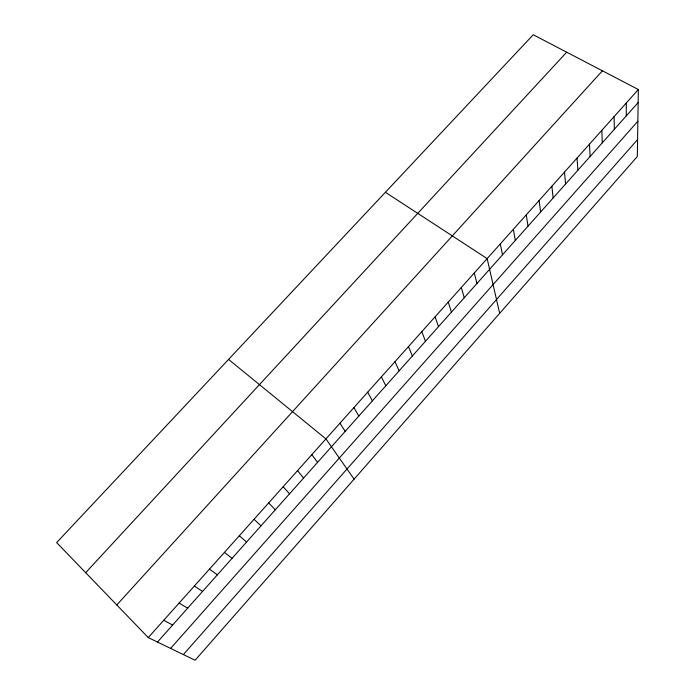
<?xml version="1.0" encoding="UTF-8"?>
<svg xmlns="http://www.w3.org/2000/svg" width="695" height="695" viewBox="0 0 695 695"><rect width="100%" height="100%" fill="white"/><g stroke="black" fill="none" stroke-linecap="round" stroke-linejoin="round"><path stroke-width="1.04" d="M638.34 89.525L637.332 156.514L195.104 660.25L148.252 637.593L56.66 542.595L533.221 34.75L638.34 89.525L148.252 637.593M183.367 654.577L637.584 139.573M170.596 648.4L637.862 121.251M157.47 642.05L638.149 102.573M116.786 604.963L602.417 70.803M85.667 572.689L566.694 52.194M163.751 620.27L172.629 625.04M179.11 603.086L187.667 608.16M385.395 192.28L487.152 258.61L499.653 313.341M194.348 586.041L202.575 591.428M209.464 569.144L217.37 574.826M224.442 552.395L232.034 558.363M228.559 359.411L325.929 438.901L354.085 479.159M239.306 535.776L246.586 542.039M254.04 519.295L261.016 525.837M268.652 502.954L275.333 509.774M283.152 486.743L289.528 493.841M297.53 470.663L303.611 478.03M311.786 454.712L317.589 462.349M339.959 423.212L345.198 431.352M353.877 407.644L358.846 416.044M367.69 392.206L372.381 400.85M381.381 376.89L385.812 385.777M394.969 361.687L399.139 370.817M408.452 346.614L412.361 355.979M421.822 331.663L425.479 341.254M435.096 316.816L438.502 326.641M448.258 302.099L451.42 312.142M461.324 287.487L464.243 297.747M474.285 272.996L476.961 283.473M500.296 243.902L502.502 254.813M513.344 229.315L515.308 240.435M526.28 214.842L528.018 226.17M539.129 200.481L540.632 212.01M551.865 186.234L553.151 197.962M564.505 172.099L565.574 184.027M577.05 158.069L577.893 170.188M589.499 144.152L590.125 156.462M601.853 130.339L602.27 142.84M614.111 116.63L614.319 129.313M626.273 103.025L626.273 115.891"/></g></svg>
